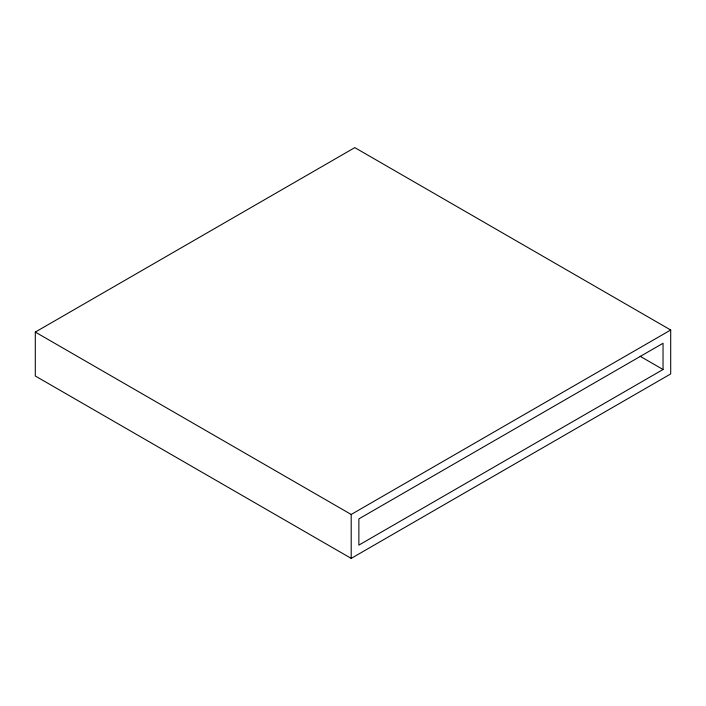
<?xml version="1.0" encoding="UTF-8"?>
<svg xmlns="http://www.w3.org/2000/svg" width="706" height="706" viewBox="0 0 706 706"><rect width="100%" height="100%" fill="white"/><g stroke="black" fill="none" stroke-linecap="round" stroke-linejoin="round"><path stroke-width="1.06" d="M35.3 332.076L354.8 147.616L670.7 330.002L670.7 373.924L351.2 558.384L35.3 375.998L35.3 332.076L351.2 514.462L670.7 330.002M663.04 369.503L358.869 545.111L358.869 518.884L663.04 343.275L663.04 369.503L640.148 356.283M351.2 514.462L351.2 558.384"/></g></svg>
